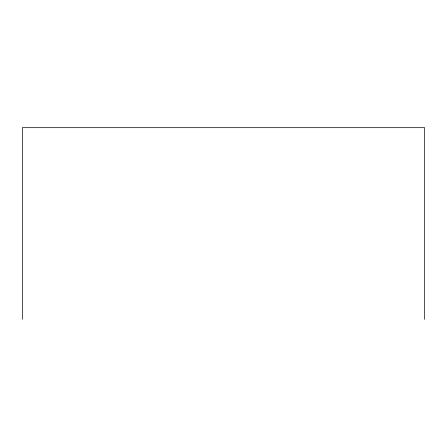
<?xml version="1.0" encoding="UTF-8"?>
<svg xmlns="http://www.w3.org/2000/svg" width="447" height="447" viewBox="0 0 447 447"><rect width="100%" height="100%" fill="white"/><g stroke="black" fill="none" stroke-linecap="round" stroke-linejoin="round"><path stroke-width="0.67" d="M424.65 319.32L424.65 127.68L22.35 127.68L22.35 319.32"/></g></svg>
